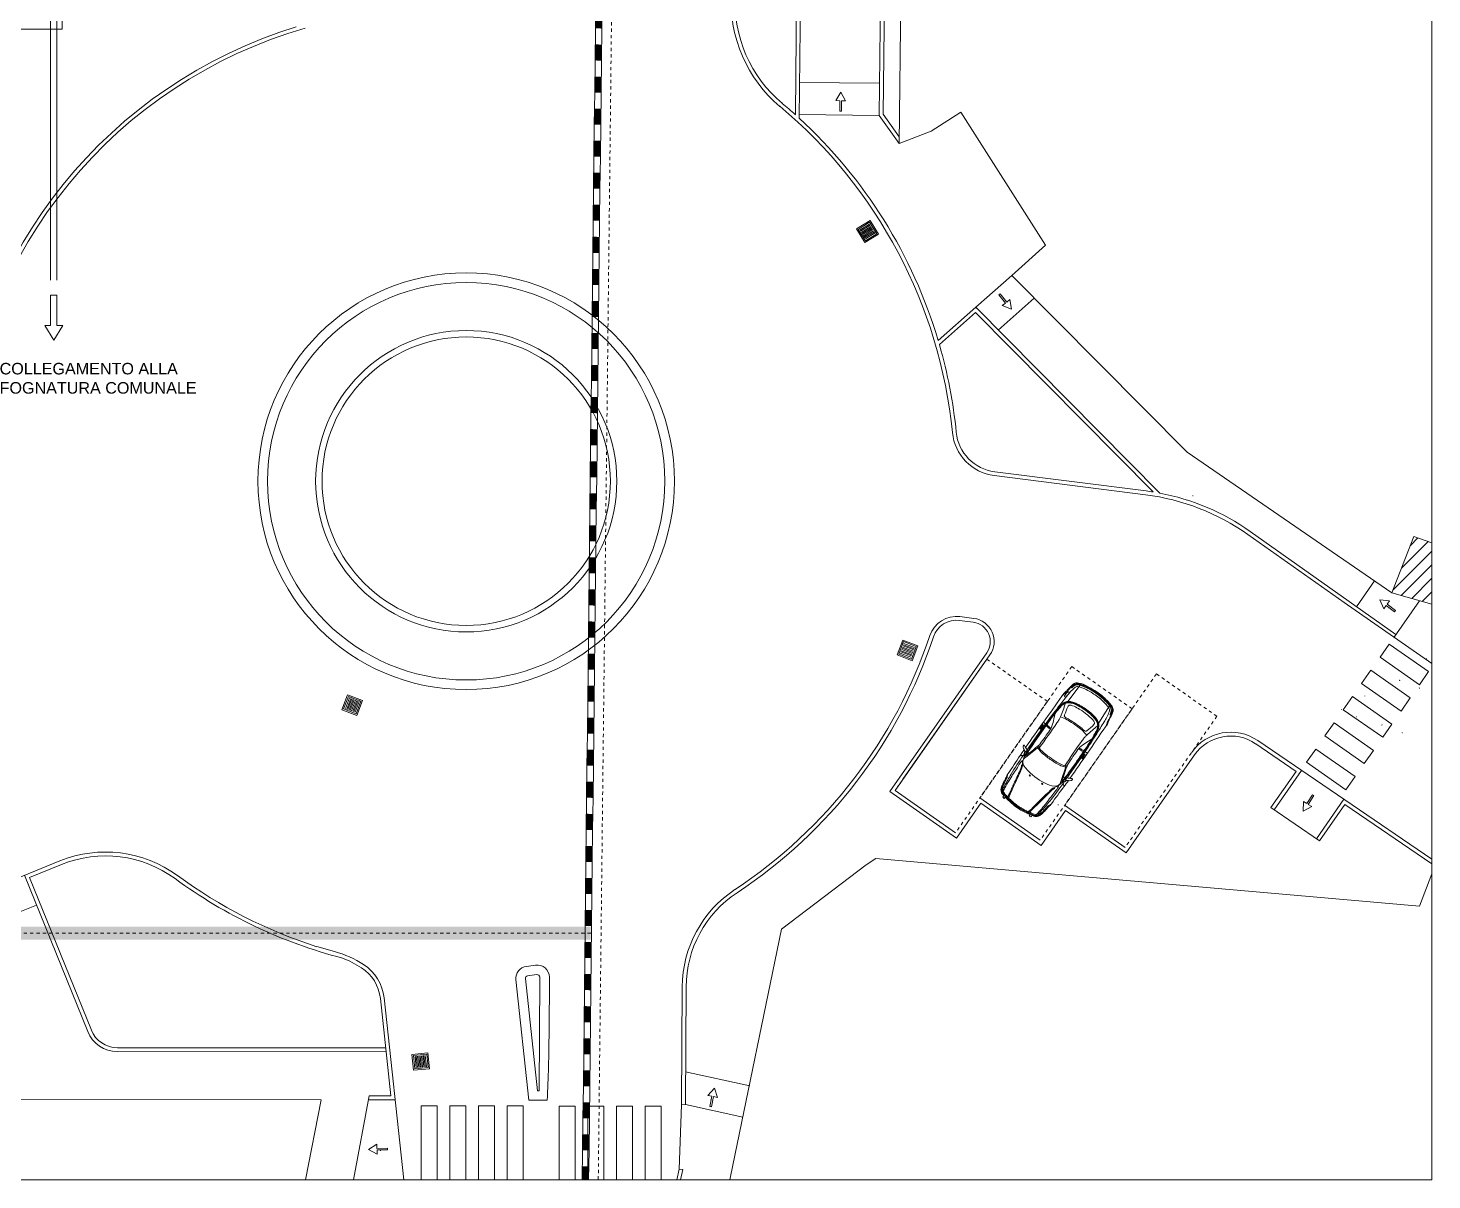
# Model space of a CAD drawing. Header units: millimetres. Extents: x -19 to 261, y -91 to 25.
# Drawn here: x 116.61 to 160.42, y -91.27 to -55.34 of the extents above; entities that cross this region are included whole.
import ezdxf

# ---------------------------------------------------------------- set-up
doc = ezdxf.new("R2010")
doc.units = ezdxf.units.MM
doc.linetypes.add('LINEA-LINEETTE2_S13', pattern=[0.1, 0, -0.1])
doc.linetypes.add('NASCOSTA2_S15', pattern=[0.5, 0, -0.1, 0, -0.1, 0, -0.1, 0, -0.1, 0, -0.1])
doc.layers.add('XR$4$STANDARD_1', color=7, linetype='Continuous', lineweight=18, true_color=0x000000)
doc.styles.add('ARIAL', font='arial.ttf')

# ---------------------------------------------------------------- blocks, each defined once
blk = doc.blocks.new('ELEMENTO_RETINO_24')
at = {"layer": 'XR$4$STANDARD_1', "lineweight": 18, "true_color": 0x579100}
for points in [[(117.169, -83.371), (117.169, -83.771), (116.169, -83.771), (116.169, -83.371)], [(118.169, -83.371), (118.169, -83.771), (117.169, -83.771), (117.169, -83.371)], [(119.169, -83.371), (119.169, -83.771), (118.169, -83.771), (118.169, -83.371)], [(120.169, -83.371), (120.169, -83.771), (119.169, -83.771), (119.169, -83.371)], [(121.169, -83.371), (121.169, -83.771), (120.169, -83.771), (120.169, -83.371)], [(122.169, -83.371), (122.169, -83.771), (121.169, -83.771), (121.169, -83.371)], [(123.169, -83.37), (123.169, -83.77), (122.169, -83.771), (122.169, -83.371)], [(124.169, -83.37), (124.169, -83.77), (123.169, -83.77), (123.169, -83.37)], [(125.169, -83.37), (125.169, -83.77), (124.169, -83.77), (124.169, -83.37)], [(126.169, -83.37), (126.169, -83.77), (125.169, -83.77), (125.169, -83.37)], [(127.169, -83.37), (127.169, -83.77), (126.169, -83.77), (126.169, -83.37)], [(128.169, -83.37), (128.169, -83.77), (127.169, -83.77), (127.169, -83.37)], [(129.169, -83.37), (129.169, -83.77), (128.169, -83.77), (128.169, -83.37)], [(130.169, -83.37), (130.169, -83.77), (129.169, -83.77), (129.169, -83.37)], [(131.169, -83.37), (131.169, -83.77), (130.169, -83.77), (130.169, -83.37)], [(132.169, -83.37), (132.169, -83.77), (131.169, -83.77), (131.169, -83.37)], [(133.169, -83.37), (133.169, -83.77), (132.169, -83.77), (132.169, -83.37)], [(134.169, -83.37), (134.169, -83.57), (134.169, -83.77), (133.169, -83.77), (133.169, -83.37)]]:
    blk.add_hatch(color=74, dxfattribs=at).paths.add_polyline_path(points, flags=0)
at = {"layer": 'XR$4$STANDARD_1', "color": 18, "linetype": 'NASCOSTA2_S15', "lineweight": 18, "true_color": 0x000000}
for p, q in [((134.169, -83.57), (33.781, -83.574)), ((117.169, -83.571), (116.169, -83.571)), ((118.169, -83.571), (117.169, -83.571)), ((119.169, -83.571), (118.169, -83.571)), ((120.169, -83.571), (119.169, -83.571)), ((121.169, -83.571), (120.169, -83.571)), ((122.169, -83.571), (121.169, -83.571)), ((123.169, -83.57), (122.169, -83.571)), ((124.169, -83.57), (123.169, -83.57)), ((125.169, -83.57), (124.169, -83.57)), ((126.169, -83.57), (125.169, -83.57)), ((127.169, -83.57), (126.169, -83.57)), ((128.169, -83.57), (127.169, -83.57)), ((129.169, -83.57), (128.169, -83.57)), ((130.169, -83.57), (129.169, -83.57)), ((131.169, -83.57), (130.169, -83.57)), ((132.169, -83.57), (131.169, -83.57)), ((133.169, -83.57), (132.169, -83.57))]:
    blk.add_line(p, q, dxfattribs=at)
blk.add_lwpolyline([(134.169, -83.57), (133.169, -83.57)], dxfattribs=at)
blk = doc.blocks.new('ELEMENTO_RETINO_25')
at = {"layer": 'XR$4$STANDARD_1', "lineweight": 5, "true_color": 0xff0000}
for points in [[(134.311, -55.35), (134.317, -54.85), (134.517, -54.853), (134.511, -55.353)], [(134.3, -56.35), (134.306, -55.85), (134.506, -55.853), (134.5, -56.353)], [(134.289, -57.35), (134.294, -56.85), (134.494, -56.853), (134.489, -57.353)], [(134.277, -58.35), (134.283, -57.85), (134.483, -57.853), (134.477, -58.353)], [(134.266, -59.35), (134.271, -58.85), (134.471, -58.852), (134.466, -59.352)], [(134.254, -60.35), (134.26, -59.85), (134.46, -59.852), (134.454, -60.352)], [(134.243, -61.35), (134.249, -60.85), (134.449, -60.852), (134.443, -61.352)], [(134.231, -62.35), (134.237, -61.85), (134.437, -61.852), (134.431, -62.352)], [(134.22, -63.35), (134.226, -62.85), (134.426, -62.852), (134.42, -63.352)], [(134.209, -64.35), (134.214, -63.85), (134.414, -63.852), (134.409, -64.352)], [(134.197, -65.35), (134.203, -64.85), (134.403, -64.852), (134.397, -65.352)], [(134.186, -66.35), (134.192, -65.85), (134.392, -65.852), (134.386, -66.352)], [(134.174, -67.35), (134.18, -66.85), (134.38, -66.852), (134.374, -67.352)], [(134.163, -68.35), (134.169, -67.85), (134.369, -67.852), (134.363, -68.352)], [(134.152, -69.35), (134.157, -68.85), (134.357, -68.852), (134.352, -69.352)], [(134.14, -70.349), (134.146, -69.849), (134.346, -69.852), (134.34, -70.352)], [(134.129, -71.349), (134.134, -70.849), (134.334, -70.852), (134.329, -71.352)], [(134.117, -72.349), (134.123, -71.849), (134.323, -71.852), (134.317, -72.352)], [(134.106, -73.349), (134.112, -72.849), (134.312, -72.852), (134.306, -73.352)], [(134.095, -74.349), (134.1, -73.849), (134.3, -73.851), (134.294, -74.351)], [(134.083, -75.349), (134.089, -74.849), (134.289, -74.851), (134.283, -75.351)], [(134.072, -76.349), (134.077, -75.849), (134.277, -75.851), (134.272, -76.351)], [(134.06, -77.349), (134.066, -76.849), (134.266, -76.851), (134.26, -77.351)], [(134.049, -78.349), (134.055, -77.849), (134.255, -77.851), (134.249, -78.351)], [(134.037, -79.349), (134.043, -78.849), (134.243, -78.851), (134.237, -79.351)], [(134.026, -80.349), (134.032, -79.849), (134.232, -79.851), (134.226, -80.351)], [(134.015, -81.349), (134.02, -80.849), (134.22, -80.851), (134.215, -81.351)], [(134.003, -82.349), (134.009, -81.849), (134.209, -81.851), (134.203, -82.351)], [(133.992, -83.349), (133.998, -82.849), (134.197, -82.851), (134.192, -83.351)], [(133.98, -84.349), (133.986, -83.849), (134.186, -83.851), (134.18, -84.351)], [(133.969, -85.348), (133.975, -84.848), (134.175, -84.851), (134.169, -85.351)], [(133.958, -86.348), (133.963, -85.848), (134.163, -85.851), (134.158, -86.351)], [(133.946, -87.348), (133.952, -86.848), (134.152, -86.851), (134.146, -87.351)], [(133.935, -88.348), (133.94, -87.848), (134.14, -87.851), (134.135, -88.351)], [(133.923, -89.348), (133.929, -88.848), (134.129, -88.851), (134.123, -89.35)], [(133.912, -90.348), (133.918, -89.848), (134.118, -89.85), (134.112, -90.35)], [(133.901, -91.263), (133.906, -90.848), (134.106, -90.85), (134.101, -91.265)]]:
    blk.add_hatch(color=1, dxfattribs=at).paths.add_polyline_path(points, flags=0)
at = {"layer": 'XR$4$STANDARD_1', "color": 18, "linetype": 'NASCOSTA2_S15', "lineweight": 5, "true_color": 0x000000}
blk.add_line((135.587, 12.639), (134.401, -91.269), dxfattribs=at)
at = {"layer": 'XR$4$STANDARD_1', "color": 18, "lineweight": 5, "true_color": 0x000000}
for p, q in [((134.311, -55.35), (134.323, -54.35)), ((134.523, -54.353), (134.511, -55.353)), ((134.3, -56.35), (134.311, -55.35)), ((134.511, -55.353), (134.5, -56.353)), ((134.289, -57.35), (134.3, -56.35)), ((134.5, -56.353), (134.489, -57.353)), ((134.277, -58.35), (134.289, -57.35)), ((134.489, -57.353), (134.477, -58.353)), ((134.266, -59.35), (134.277, -58.35)), ((134.477, -58.353), (134.466, -59.352)), ((134.254, -60.35), (134.266, -59.35)), ((134.466, -59.352), (134.454, -60.352)), ((134.243, -61.35), (134.254, -60.35)), ((134.454, -60.352), (134.443, -61.352)), ((134.231, -62.35), (134.243, -61.35)), ((134.443, -61.352), (134.431, -62.352)), ((134.22, -63.35), (134.231, -62.35)), ((134.431, -62.352), (134.42, -63.352)), ((134.209, -64.35), (134.22, -63.35)), ((134.42, -63.352), (134.409, -64.352)), ((134.197, -65.35), (134.209, -64.35)), ((134.409, -64.352), (134.397, -65.352)), ((134.186, -66.35), (134.197, -65.35)), ((134.397, -65.352), (134.386, -66.352)), ((134.174, -67.35), (134.186, -66.35)), ((134.386, -66.352), (134.374, -67.352)), ((134.163, -68.35), (134.174, -67.35)), ((134.374, -67.352), (134.363, -68.352)), ((134.152, -69.35), (134.163, -68.35)), ((134.363, -68.352), (134.352, -69.352)), ((134.14, -70.349), (134.152, -69.35)), ((134.352, -69.352), (134.34, -70.352)), ((134.129, -71.349), (134.14, -70.349)), ((134.34, -70.352), (134.329, -71.352)), ((134.117, -72.349), (134.129, -71.349)), ((134.329, -71.352), (134.317, -72.352)), ((134.106, -73.349), (134.117, -72.349)), ((134.317, -72.352), (134.306, -73.352)), ((134.095, -74.349), (134.106, -73.349)), ((134.306, -73.352), (134.294, -74.351)), ((134.083, -75.349), (134.095, -74.349)), ((134.294, -74.351), (134.283, -75.351)), ((134.072, -76.349), (134.083, -75.349)), ((134.283, -75.351), (134.272, -76.351)), ((134.06, -77.349), (134.072, -76.349)), ((134.272, -76.351), (134.26, -77.351)), ((134.049, -78.349), (134.06, -77.349)), ((134.26, -77.351), (134.249, -78.351)), ((134.037, -79.349), (134.049, -78.349)), ((134.249, -78.351), (134.237, -79.351)), ((134.026, -80.349), (134.037, -79.349)), ((134.237, -79.351), (134.226, -80.351)), ((134.015, -81.349), (134.026, -80.349)), ((134.226, -80.351), (134.215, -81.351)), ((134.003, -82.349), (134.015, -81.349)), ((134.215, -81.351), (134.203, -82.351)), ((133.992, -83.349), (134.003, -82.349)), ((134.203, -82.351), (134.192, -83.351)), ((133.98, -84.349), (133.992, -83.349)), ((134.192, -83.351), (134.18, -84.351)), ((133.969, -85.348), (133.98, -84.349)), ((134.18, -84.351), (134.169, -85.351)), ((133.958, -86.348), (133.969, -85.348)), ((134.169, -85.351), (134.158, -86.351)), ((133.946, -87.348), (133.958, -86.348)), ((134.158, -86.351), (134.146, -87.351)), ((133.935, -88.348), (133.946, -87.348)), ((134.146, -87.351), (134.135, -88.351)), ((133.923, -89.348), (133.935, -88.348)), ((134.135, -88.351), (134.123, -89.35)), ((133.912, -90.348), (133.923, -89.348)), ((134.123, -89.35), (134.112, -90.35)), ((133.901, -91.263), (133.912, -90.348)), ((134.112, -90.35), (134.101, -91.265))]:
    blk.add_line(p, q, dxfattribs=at)

msp = doc.modelspace()

# ---------------------------------------------------------------- hatches: boundary and pattern name
at = {"layer": 'XR$4$STANDARD_1', "lineweight": 5, "true_color": 0x0000ff}
h = msp.add_hatch(dxfattribs=at)
h.set_pattern_fill('TRATTEGGIO_5', color=5, scale=0.2, style=0, pattern_type=2)
h.set_pattern_definition([(45, (0, 0), (-0.424264, 0.424264), []), (45, (-0.21213, 0.21213), (-0.424264, 0.424264), [])])
h.paths.add_polyline_path([(159.169, -72.955), (160.419, -73.313), (160.419, -71.393), (159.856, -71.2)], flags=0)

# ---------------------------------------------------------------- linework, layer by layer
at = {"layer": 'XR$4$STANDARD_1', "color": 5, "lineweight": 5, "true_color": 0x0000ff}
for p, q in [((160.419, -91.269), (160.419, 12.639)), ((143.79, -58.938), (144.079, -36.093)), ((143.362, -40.1), (143.172, -58.062)), ((143.481, -40.221), (143.292, -58.024)), ((117.666, -55.372), (117.666, -49.872)), ((140.62, -51.615), (140.552, -58.04)), ((140.741, -51.497), (140.671, -58.148)), ((112.166, -55.372), (117.666, -55.372)), ((143.182, -57.062), (140.683, -57.035)), ((141.969, -57.341), (141.813, -57.603)), ((141.969, -57.341), (142.118, -57.607)), ((141.941, -57.605), (141.813, -57.603)), ((141.937, -57.932), (141.941, -57.605)), ((141.987, -57.932), (141.991, -57.605)), ((142.118, -57.607), (141.991, -57.605)), ((143.172, -58.062), (140.672, -58.035)), ((141.937, -57.932), (141.987, -57.932)), ((141.962, -57.932), (141.987, -57.932)), ((143.79, -58.938), (143.172, -58.062)), ((143.793, -58.734), (143.292, -58.024)), ((144.791, -58.555), (145.719, -57.964)), ((145.719, -57.964), (148.362, -62.115)), ((143.79, -58.938), (144.791, -58.555)), ((146.389, -59.017), (146.389, -59.017)), ((142.884, -61.342), (142.459, -61.606)), ((142.459, -61.606), (142.723, -62.031)), ((142.514, -61.618), (142.871, -61.397)), ((142.736, -61.975), (142.514, -61.618)), ((142.567, -61.645), (142.869, -61.457)), ((142.588, -61.679), (142.89, -61.491)), ((142.609, -61.713), (142.911, -61.525)), ((142.63, -61.747), (142.932, -61.559)), ((142.651, -61.781), (142.953, -61.593)), ((142.673, -61.815), (142.975, -61.627)), ((142.694, -61.849), (142.996, -61.661)), ((142.715, -61.883), (143.017, -61.695)), ((142.723, -62.031), (143.148, -61.767)), ((142.736, -61.917), (143.038, -61.729)), ((143.093, -61.754), (142.736, -61.975)), ((142.871, -61.397), (143.093, -61.754)), ((143.148, -61.767), (142.884, -61.342)), ((147.304, -63.053), (148.362, -62.115)), ((146.18, -64.049), (147.304, -63.053)), ((152.776, -68.571), (147.304, -63.053)), ((146.884, -64.76), (148.008, -63.763)), ((146.939, -63.633), (146.901, -63.665)), ((146.92, -63.649), (146.901, -63.665)), ((146.901, -63.665), (147.109, -63.917)), ((146.939, -63.633), (147.148, -63.885)), ((147.011, -63.998), (147.109, -63.917)), ((147.148, -63.885), (147.246, -63.804)), ((147.297, -64.105), (147.246, -63.804)), ((145.01, -65.087), (146.182, -64.048)), ((145.048, -65.214), (146.175, -64.215)), ((151.723, -69.81), (146.175, -64.215)), ((151.928, -69.846), (146.18, -64.049)), ((146.182, -64.048), (146.209, -64.079)), ((147.297, -64.105), (147.011, -63.998)), ((152.773, -68.57), (152.78, -68.572)), ((152.777, -68.568), (152.775, -68.575)), ((159.169, -72.955), (152.776, -68.571)), ((146.773, -69.178), (151.498, -69.778)), ((146.758, -69.298), (151.483, -69.897)), ((152.956, -69.926), (152.963, -69.927)), ((152.961, -69.923), (152.959, -69.93)), ((154.674, -71.137), (157.675, -73.255)), ((154.743, -71.039), (159.296, -74.252)), ((159.169, -72.955), (159.856, -71.2)), ((159.856, -71.2), (160.419, -71.393)), ((158.066, -73.393), (158.631, -72.586)), ((159.169, -72.955), (160.419, -73.313)), ((157.675, -73.255), (160.419, -75.158)), ((158.792, -73.172), (159.094, -73.207)), ((158.792, -73.172), (158.913, -73.452)), ((158.989, -73.35), (158.913, -73.452)), ((159.251, -73.545), (158.989, -73.35)), ((159.094, -73.207), (159.019, -73.31)), ((159.281, -73.504), (159.019, -73.31)), ((159.06, -73.436), (159.066, -73.432)), ((159.061, -73.431), (159.066, -73.437)), ((159.236, -74.338), (160.03, -73.202)), ((159.251, -73.545), (159.281, -73.504)), ((159.266, -73.525), (159.281, -73.504)), ((145.675, -73.817), (146.102, -73.871)), ((145.69, -73.698), (146.118, -73.752)), ((145.69, -73.698), (146.118, -73.752)), ((143.908, -74.428), (143.729, -74.894)), ((143.78, -74.871), (143.931, -74.479)), ((144.375, -74.607), (143.908, -74.428)), ((143.931, -74.479), (144.323, -74.63)), ((146.525, -74.825), (143.499, -79.152)), ((143.729, -74.894), (144.196, -75.074)), ((144.173, -75.022), (143.78, -74.871)), ((143.827, -74.836), (144.159, -74.963)), ((143.842, -74.799), (144.173, -74.926)), ((143.856, -74.761), (144.188, -74.888)), ((143.87, -74.724), (144.202, -74.851)), ((143.885, -74.687), (144.216, -74.814)), ((143.899, -74.649), (144.231, -74.776)), ((143.911, -78.771), (146.623, -74.894)), ((143.913, -74.612), (144.245, -74.739)), ((143.928, -74.574), (144.259, -74.702)), ((143.942, -74.537), (144.274, -74.664)), ((144.323, -74.63), (144.173, -75.022)), ((144.196, -75.074), (144.375, -74.607)), ((159.086, -74.553), (158.799, -74.962)), ((160.315, -75.412), (159.086, -74.553)), ((146.532, -75.025), (143.666, -79.123)), ((160.028, -75.822), (158.799, -74.962)), ((160.246, -75.009), (160.253, -75.01)), ((160.25, -75.006), (160.248, -75.013)), ((158.512, -75.372), (158.226, -75.782)), ((159.455, -76.642), (158.226, -75.782)), ((159.741, -76.232), (158.512, -75.372)), ((159.409, -75.684), (159.416, -75.686)), ((159.413, -75.681), (159.411, -75.688)), ((160.028, -75.822), (160.315, -75.412)), ((126.579, -76.134), (126.403, -76.602)), ((126.454, -76.578), (126.603, -76.185)), ((126.512, -76.567), (126.637, -76.234)), ((127.047, -76.31), (126.579, -76.134)), ((126.603, -76.185), (126.996, -76.333)), ((149.055, -76.341), (149.437, -75.841)), ((149.675, -75.935), (149.687, -75.918)), ((157.939, -76.191), (157.652, -76.601)), ((159.168, -77.051), (157.939, -76.191)), ((158.321, -76.17), (158.328, -76.172)), ((158.325, -76.168), (158.324, -76.175)), ((159.455, -76.642), (159.741, -76.232)), ((160.021, -75.927), (160.028, -75.928)), ((160.026, -75.924), (160.024, -75.931)), ((126.403, -76.602), (126.871, -76.778)), ((126.848, -76.726), (126.454, -76.578)), ((126.55, -76.581), (126.675, -76.249)), ((126.587, -76.595), (126.712, -76.263)), ((126.625, -76.609), (126.75, -76.277)), ((126.662, -76.623), (126.787, -76.291)), ((126.699, -76.637), (126.825, -76.305)), ((126.737, -76.652), (126.862, -76.319)), ((126.774, -76.666), (126.899, -76.333)), ((126.812, -76.68), (126.937, -76.347)), ((126.996, -76.333), (126.848, -76.726)), ((126.871, -76.778), (127.047, -76.31)), ((148.694, -76.242), (148.694, -76.242)), ((150.019, -77.015), (150.357, -76.484)), ((150.187, -76.294), (150.199, -76.276)), ((157.586, -76.594), (157.593, -76.595)), ((157.59, -76.591), (157.588, -76.598)), ((158.882, -77.461), (157.652, -76.601)), ((157.366, -77.011), (157.079, -77.421)), ((158.595, -77.871), (157.366, -77.011)), ((158.067, -76.822), (158.074, -76.823)), ((158.071, -76.819), (158.07, -76.826)), ((158.856, -77.078), (158.863, -77.079)), ((158.86, -77.075), (158.858, -77.082)), ((158.882, -77.461), (159.168, -77.051)), ((158.308, -78.28), (157.079, -77.421)), ((159.491, -77.319), (159.498, -77.321)), ((159.495, -77.317), (159.493, -77.324)), ((147.741, -78.081), (148.146, -77.755)), ((147.799, -77.936), (147.851, -77.944)), ((154.918, -77.663), (156.182, -78.525)), ((154.985, -77.564), (160.419, -81.267)), ((156.793, -77.83), (156.506, -78.24)), ((158.022, -78.69), (156.793, -77.83)), ((158.308, -78.28), (158.595, -77.871)), ((148.835, -78.846), (149.002, -78.354)), ((150.872, -81.069), (153.01, -78.012)), ((156.506, -78.24), (157.735, -79.1)), ((147.854, -78.662), (147.87, -78.63)), ((147.854, -78.662), (147.869, -78.673)), ((147.892, -78.646), (147.869, -78.673)), ((147.87, -78.63), (147.892, -78.646)), ((148.951, -78.742), (148.926, -78.695)), ((155.391, -79.656), (156.182, -78.525)), ((155.491, -79.724), (156.35, -78.494)), ((156.264, -78.58), (156.266, -78.582)), ((157.735, -79.1), (158.022, -78.69)), ((145.58, -80.608), (143.499, -79.152)), ((145.551, -80.441), (143.666, -79.123)), ((147.067, -79.266), (147.032, -79.33)), ((148.253, -78.898), (148.235, -78.929)), ((148.251, -78.939), (148.235, -78.929)), ((148.251, -78.939), (148.275, -78.914)), ((148.275, -78.914), (148.253, -78.898)), ((156.693, -79.253), (156.518, -79.529)), ((156.736, -79.28), (156.56, -79.556)), ((156.715, -79.267), (156.693, -79.253)), ((156.736, -79.28), (156.693, -79.253)), ((146.341, -79.52), (145.58, -80.608)), ((146.243, -79.451), (146.243, -79.451)), ((148.196, -80.671), (146.312, -79.353)), ((148.226, -80.838), (146.341, -79.52)), ((147.032, -79.33), (147.07, -79.37)), ((147.07, -79.37), (147.11, -79.314)), ((147.195, -79.368), (147.202, -79.338)), ((148.745, -79.564), (148.767, -79.566)), ((150.842, -80.902), (148.957, -79.583)), ((155.391, -79.656), (156.913, -80.693)), ((156.397, -79.766), (156.41, -79.461)), ((156.397, -79.766), (156.668, -79.625)), ((156.41, -79.461), (156.518, -79.529)), ((156.56, -79.556), (156.668, -79.625)), ((156.641, -79.478), (156.636, -79.473)), ((156.636, -79.478), (156.641, -79.473)), ((156.814, -80.626), (157.674, -79.396)), ((156.913, -80.693), (157.704, -79.562)), ((157.704, -79.562), (160.419, -81.412)), ((147.813, -79.8), (147.84, -79.783)), ((147.854, -79.919), (147.894, -79.862)), ((147.905, -79.941), (147.854, -79.919)), ((147.953, -79.885), (147.905, -79.941)), ((148.987, -79.75), (148.226, -80.838)), ((150.872, -81.069), (148.987, -79.75)), ((145.58, -80.608), (145.508, -80.558)), ((150.872, -81.069), (150.901, -81.027)), ((117.6, -81.319), (115.164, -82.306)), ((117.645, -81.43), (116.65, -81.833)), ((140.12, -83.451), (142.758, -81.438)), ((142.755, -81.437), (142.762, -81.439)), ((142.759, -81.435), (142.757, -81.441)), ((142.758, -81.438), (143.065, -81.248)), ((160.03, -82.725), (143.065, -81.248)), ((160.396, -81.251), (160.419, -81.267)), ((116.494, -81.767), (118.469, -86.64)), ((118.581, -86.595), (116.65, -81.832)), ((160.03, -82.725), (160.419, -81.717)), ((114.553, -83.633), (116.87, -82.694)), ((138.531, -91.159), (140.12, -83.451)), ((125.616, -83.993), (126.173, -84.145)), ((132.507, -88.485), (132.129, -84.988)), ((132.574, -84.941), (132.558, -88.485)), ((132.874, -84.942), (132.864, -86.679)), ((132.236, -88.785), (131.831, -85.018)), ((137.023, -85.244), (137.002, -88.925)), ((137.143, -85.245), (137.122, -88.916)), ((127.927, -88.651), (127.6, -85.606)), ((128.329, -91.269), (127.719, -85.593)), ((127.766, -87.153), (119.395, -87.145)), ((127.779, -87.273), (119.395, -87.265)), ((129.083, -87.302), (128.586, -87.353)), ((128.586, -87.353), (128.637, -87.85)), ((128.63, -87.388), (129.048, -87.346)), ((128.672, -87.806), (128.63, -87.388)), ((128.719, -87.77), (128.683, -87.417)), ((128.759, -87.766), (128.723, -87.413)), ((128.799, -87.762), (128.763, -87.409)), ((128.838, -87.758), (128.802, -87.405)), ((128.878, -87.754), (128.842, -87.401)), ((128.918, -87.75), (128.882, -87.396)), ((128.958, -87.746), (128.922, -87.392)), ((128.998, -87.742), (128.961, -87.388)), ((129.037, -87.738), (129.001, -87.384)), ((129.048, -87.346), (129.09, -87.764)), ((129.134, -87.799), (129.083, -87.302)), ((128.637, -87.85), (129.134, -87.799)), ((129.09, -87.764), (128.672, -87.806)), ((137.128, -87.893), (139.127, -88.333)), ((132.507, -88.485), (132.558, -88.485)), ((138.026, -88.404), (137.823, -88.631)), ((138.026, -88.404), (138.121, -88.693)), ((125.75, -88.771), (101.06, -88.746)), ((125.75, -88.771), (101.06, -88.746)), ((125.75, -88.771), (125.268, -91.269)), ((125.75, -88.771), (125.268, -91.269)), ((126.758, -91.269), (127.249, -88.651)), ((127.227, -88.771), (128.06, -88.771)), ((127.249, -88.651), (127.927, -88.651)), ((132.236, -88.785), (132.807, -88.785)), ((137.002, -88.925), (136.925, -90.932)), ((137.002, -88.925), (137.122, -88.916)), ((137.122, -88.916), (138.912, -89.309)), ((137.948, -88.657), (137.823, -88.631)), ((137.881, -88.977), (137.948, -88.657)), ((137.899, -88.759), (137.906, -88.762)), ((137.904, -88.757), (137.901, -88.763)), ((137.93, -88.987), (137.997, -88.667)), ((138.121, -88.693), (137.997, -88.667)), ((129.378, -88.961), (128.878, -88.961)), ((128.878, -88.961), (128.878, -91.269)), ((129.378, -91.269), (129.378, -88.961)), ((130.27, -88.961), (129.77, -88.961)), ((129.77, -88.961), (129.77, -91.269)), ((130.27, -91.269), (130.27, -88.961)), ((131.162, -88.961), (130.662, -88.961)), ((130.662, -88.961), (130.662, -91.269)), ((131.162, -91.269), (131.162, -88.961)), ((132.054, -88.961), (131.554, -88.961)), ((131.554, -88.961), (131.554, -91.269)), ((132.054, -91.269), (132.054, -88.961)), ((133.685, -88.973), (133.185, -88.973)), ((133.185, -88.973), (133.185, -91.269)), ((133.685, -91.269), (133.685, -88.973)), ((134.576, -88.973), (134.076, -88.973)), ((134.076, -88.973), (134.076, -91.269)), ((134.576, -91.269), (134.576, -88.973)), ((135.468, -88.973), (134.968, -88.973)), ((134.968, -88.973), (134.968, -91.269)), ((135.468, -91.269), (135.468, -88.973)), ((136.36, -88.973), (135.86, -88.973)), ((135.86, -88.973), (135.86, -91.269)), ((136.36, -91.269), (136.36, -88.973)), ((137.881, -88.977), (137.93, -88.987)), ((137.906, -88.982), (137.93, -88.987)), ((127.231, -90.315), (127.492, -90.156)), ((127.492, -90.156), (127.495, -90.284)), ((127.231, -90.315), (127.499, -90.461)), ((127.822, -90.276), (127.495, -90.284)), ((127.823, -90.326), (127.496, -90.334)), ((127.496, -90.334), (127.499, -90.461)), ((127.603, -90.354), (127.61, -90.355)), ((127.606, -90.358), (127.607, -90.351)), ((127.822, -90.301), (127.822, -90.276)), ((127.823, -90.326), (127.822, -90.276)), ((136.851, -91.269), (136.925, -90.932)), ((137.042, -90.948), (136.925, -90.932)), ((136.972, -91.269), (137.042, -90.948)), ((33.781, -91.269), (160.419, -91.269)), ((138.507, -91.269), (138.531, -91.159)), ((138.527, -91.158), (138.534, -91.16)), ((138.532, -91.155), (138.53, -91.162))]:
    msp.add_line(p, q, dxfattribs=at)
at = {"layer": 'XR$4$STANDARD_1', "color": 18, "lineweight": 20, "true_color": 0x000000}
for p, q in [((117.306, -42.732), (117.306, -63.205)), ((117.506, -42.732), (117.506, -63.205)), ((117.506, -43.322), (117.506, -63.205)), ((117.306, -63.675), (117.506, -63.675)), ((117.306, -63.675), (117.306, -64.615)), ((117.506, -63.675), (117.506, -64.615)), ((117.406, -65.075), (117.126, -64.615)), ((117.306, -64.615), (117.126, -64.615)), ((117.406, -65.075), (117.686, -64.615)), ((117.506, -64.615), (117.686, -64.615))]:
    msp.add_line(p, q, dxfattribs=at)
at = {"layer": 'XR$4$STANDARD_1', "color": 18, "linetype": 'LINEA-LINEETTE2_S13', "lineweight": 5, "true_color": 0x000000}
for p, q in [((149.177, -75.255), (146.312, -79.353)), ((146.532, -75.025), (148.417, -76.344)), ((149.177, -75.255), (151.063, -76.574)), ((151.823, -75.486), (148.957, -79.583)), ((151.823, -75.486), (153.708, -76.805)), ((148.417, -76.344), (145.551, -80.441)), ((146.378, -79.258), (148.417, -76.344)), ((151.063, -76.574), (148.196, -80.671)), ((149.024, -79.489), (151.063, -76.574)), ((153.708, -76.805), (150.842, -80.902))]:
    msp.add_line(p, q, dxfattribs=at)
at = {"layer": 'XR$4$STANDARD_1', "color": 5, "lineweight": 5, "true_color": 0x0000ff}
for points in [[(148.185, -77.206), (148.207, -77.177), (148.205, -77.171), (148.255, -77.098), (148.262, -77.098), (148.282, -77.068)], [(149.504, -78.129), (149.525, -78.098), (149.531, -78.098), (149.581, -78.026), (149.58, -78.019), (149.6, -77.99)], [(147.034, -79.079), (147.036, -79.042), (147.033, -79.018), (147.022, -79)], [(148.141, -79.852), (148.174, -79.838), (148.198, -79.833), (148.218, -79.837)]]:
    msp.add_lwpolyline(points, dxfattribs=at)
for radius in [6.5, 6.2, 4.7, 4.5]:
    msp.add_circle((130.28, -69.474), radius, dxfattribs=at)
for centre, radius, start, end in [((142.797, -54.522), 4.25, 176.9617, 230.0657), ((142.797, -54.524), 4.13, 176.9617, 230.0657), ((129.368, -69.646), 14.999, 107.0255, 175.0586), ((129.378, -69.637), 14.879, 106.0757, 175.0685), ((130.28, -69.474), 15.25, 5.7031, 50.0715), ((130.28, -69.474), 15.37, 48.0633, 50.0715), ((130.28, -69.474), 15.37, 16.5858, 47.4649), ((130.28, -69.474), 15.37, 5.7031, 16.0913), ((146.947, -67.809), 1.5, 185.7031, 262.7661), ((146.947, -67.809), 1.38, 185.7031, 262.7661), ((150.592, -76.92), 7.079, 54.7798, 82.7661), ((150.592, -76.92), 7.199, 80.9538, 82.7661), ((150.592, -76.92), 7.199, 54.7798, 79.3039), ((145.58, -74.566), 0.875, 82.7661, 161.5915), ((145.58, -74.566), 0.755, 82.7661, 161.5915), ((146.026, -74.476), 0.609, 325.0252, 82.7661), ((146.026, -74.476), 0.729, 325.0252, 82.7661), ((130.28, -69.474), 15.25, 303.3723, 341.5915), ((130.28, -69.474), 15.37, 303.3723, 341.5915), ((130.28, -69.474), 15.37, 303.3723, 341.5915), ((154.14, -78.803), 1.5, 55.727, 145.0252), ((154.14, -78.803), 1.38, 55.727, 145.0252), ((130.28, -69.474), 16.5, 324.6036, 325.7043), ((119.024, -84.832), 3.791, 53.7631, 112.0673), ((119.024, -84.832), 3.671, 53.7631, 112.0673), ((130.28, -69.474), 15.37, 233.7631, 255.4487), ((130.28, -69.474), 15.25, 233.7631, 252.1901), ((140.681, -85.265), 3.659, 123.3723, 179.676), ((140.681, -85.265), 3.539, 123.3723, 179.676), ((125.324, -87.254), 3.222, 57.0132, 74.723), ((125.324, -87.254), 3.102, 57.0132, 69.3431), ((126.303, -85.746), 1.424, 6.1325, 57.0132), ((126.303, -85.746), 1.304, 6.1325, 57.0132), ((132.204, -84.98), 0.375, 97.1807, 185.7831), ((132.204, -84.98), 0.075, 97.1807, 185.7831), ((130.282, -69.726), 15, 277.1807, 278.2906), ((130.282, -69.726), 15.3, 277.1807, 278.2906), ((132.499, -84.94), 0.375, 359.7831, 98.2906), ((132.499, -84.94), 0.075, 359.7831, 98.2906), ((119.396, -86.265), 1, 202.0673, 269.9403), ((119.396, -86.265), 0.88, 202.0673, 269.9403), ((87.961, -86.509), 44.904, 357.0949, 359.7831)]:
    msp.add_arc(centre, radius, start, end, dxfattribs=at)
for points, knots in [([(147.739, -77.777), (147.923, -77.513), (148.296, -76.978), (148.708, -76.418), (148.927, -76.095), (148.977, -76.047), (149.01, -76.026), (149.077, -75.941), (149.161, -75.856), (149.281, -75.761), (149.475, -75.766), (149.696, -75.891), (149.892, -75.993), (150.058, -76.109), (150.193, -76.226), (150.342, -76.374), (150.444, -76.492), (150.485, -76.604), (150.448, -76.72), (150.4, -76.816), (150.36, -76.902), (150.33, -76.949), (150.321, -76.987), (150.293, -77.051), (150.065, -77.367), (149.68, -77.946), (149.306, -78.481), (149.121, -78.744)], [0, 0, 0, 0, 0.963773, 1.956856, 2.091006, 2.127456, 2.166936, 2.205546, 2.449595, 2.52971, 2.651528, 2.996779, 3.281069, 3.317269, 3.601558, 3.815381, 3.947432, 4.06925, 4.149365, 4.304438, 4.39347, 4.43208, 4.47156, 4.50801, 4.64216, 5.635323, 6.598996, 6.598996, 6.598996, 6.598996]), ([(150.234, -77.134), (150.244, -77.117), (150.261, -77.088), (150.273, -77.042), (150.288, -76.992), (150.331, -76.912), (150.379, -76.818), (150.417, -76.728), (150.446, -76.662), (150.457, -76.595), (150.432, -76.519), (150.379, -76.453), (150.313, -76.37), (150.227, -76.281), (150.131, -76.194), (150.02, -76.105), (149.909, -76.027), (149.787, -75.954), (149.673, -75.893), (149.559, -75.843), (149.459, -75.81), (149.379, -75.783), (149.298, -75.785), (149.214, -75.835), (149.127, -75.925), (149.037, -76.026), (148.944, -76.107), (148.893, -76.157), (148.869, -76.18)], [0, 0, 0, 0, 0.059012, 0.099917, 0.14267, 0.213822, 0.370751, 0.463018, 0.505855, 0.587072, 0.658815, 0.739411, 0.839464, 0.975367, 1.110671, 1.228253, 1.400913, 1.518495, 1.6538, 1.789702, 1.889755, 1.970351, 2.042094, 2.123311, 2.258399, 2.415329, 2.528979, 2.628444, 2.628444, 2.628444, 2.628444]), ([(149.03, -78.731), (149.221, -78.458), (149.539, -78.004), (149.918, -77.419), (150.173, -77.007), (150.319, -76.766), (150.364, -76.603), (150.323, -76.529), (150.233, -76.413), (150.044, -76.227), (149.786, -76.047), (149.546, -75.933), (149.407, -75.888), (149.323, -75.875), (149.198, -75.964), (149.02, -76.182), (148.719, -76.562), (148.29, -77.131), (147.973, -77.585), (147.782, -77.858)], [0, 0, 0, 0, 0.999188, 1.660922, 2.09457, 2.445224, 2.520334, 2.572677, 2.691705, 2.963224, 3.361384, 3.632903, 3.751931, 3.804274, 3.879383, 4.184354, 4.663671, 5.325403, 6.324594, 6.324594, 6.324594, 6.324594]), ([(149.003, -76.197), (149.02, -76.177), (149.049, -76.141), (149.087, -76.105), (149.098, -76.08), (149.1, -76.068), (149.091, -76.056), (149.078, -76.05), (149.061, -76.044), (149.013, -76.077), (148.983, -76.122), (148.955, -76.168), (148.951, -76.181), (148.96, -76.194), (148.97, -76.203), (148.982, -76.209), (148.995, -76.205), (149, -76.2), (149.003, -76.197)], [0, 0, 0, 0, 0.0782949, 0.1377428, 0.1521005, 0.1627713, 0.1700536, 0.194065, 0.2061658, 0.2201465, 0.3566083, 0.3700567, 0.3827071, 0.3956245, 0.4118913, 0.4239277, 0.4350978, 0.4482818, 0.4482818, 0.4482818, 0.4482818]), ([(149.994, -76.13), (149.961, -76.107), (149.86, -76.034), (149.676, -75.928), (149.498, -75.862), (149.385, -75.822), (149.339, -75.821), (149.29, -75.831), (149.241, -75.867), (149.199, -75.893), (149.179, -75.924), (149.163, -75.919), (149.172, -75.903), (149.185, -75.887), (149.223, -75.853), (149.277, -75.806), (149.375, -75.792), (149.51, -75.842), (149.681, -75.909), (149.871, -76.017), (150.043, -76.137), (150.194, -76.267), (150.31, -76.388), (150.39, -76.487), (150.445, -76.571), (150.431, -76.663), (150.408, -76.724), (150.39, -76.755), (150.377, -76.769), (150.368, -76.756), (150.381, -76.739), (150.39, -76.7), (150.432, -76.615), (150.364, -76.481), (150.239, -76.34), (150.112, -76.223), (150.019, -76.15), (149.994, -76.13)], [0, 0, 0, 0, 0.1226, 0.374975, 0.633302, 0.690313, 0.73181, 0.770917, 0.836871, 0.909805, 0.926357, 0.934277, 0.946704, 0.966273, 1.004355, 1.095334, 1.178817, 1.284538, 1.521525, 1.732888, 1.937621, 2.148983, 2.33109, 2.435581, 2.537739, 2.615184, 2.70418, 2.723749, 2.736176, 2.744096, 2.760648, 2.79163, 2.867118, 3.031152, 3.187858, 3.447223, 3.542117, 3.542117, 3.542117, 3.542117]), ([(148.777, -78.956), (148.792, -78.947), (148.832, -78.92), (148.911, -78.819), (149.055, -78.631), (149.289, -78.309), (149.547, -77.915), (149.773, -77.593), (149.903, -77.376), (149.961, -77.267), (150.002, -77.177), (150.009, -77.105), (150.003, -77.035), (149.975, -76.947), (149.878, -76.82), (149.684, -76.639), (149.461, -76.486), (149.257, -76.398), (149.149, -76.365), (149.063, -76.358), (148.998, -76.373), (148.905, -76.409), (148.795, -76.528), (148.61, -76.745), (148.329, -77.142), (148.029, -77.559), (147.809, -77.89), (147.721, -78.031), (147.676, -78.101), (147.664, -78.148), (147.657, -78.174)], [0, 0, 0, 0, 0.05326, 0.143508, 0.381551, 0.767424, 1.335235, 1.794647, 1.94626, 2.09355, 2.165815, 2.241078, 2.307964, 2.374413, 2.517262, 2.778844, 3.16957, 3.321615, 3.442761, 3.508106, 3.575916, 3.641781, 3.805803, 4.048481, 4.50404, 5.259434, 5.590892, 5.693483, 5.760685, 5.838632, 5.838632, 5.838632, 5.838632]), ([(147.723, -78.049), (147.748, -78.011), (147.956, -77.687), (148.19, -77.366), (148.476, -76.958), (148.619, -76.757), (148.791, -76.552), (148.89, -76.452), (148.943, -76.416), (148.988, -76.397), (149.044, -76.383), (149.137, -76.386), (149.297, -76.431), (149.482, -76.536), (149.675, -76.671), (149.837, -76.806), (149.941, -76.937), (149.983, -77.04), (149.99, -77.106), (149.983, -77.175), (149.947, -77.261), (149.883, -77.377), (149.763, -77.593), (149.569, -77.866), (149.336, -78.211), (149.107, -78.535), (148.947, -78.75), (148.871, -78.852)], [0, 0, 0, 0, 0.135353, 1.157221, 1.190331, 1.629446, 1.897376, 1.991144, 2.051875, 2.08738, 2.136772, 2.22362, 2.363382, 2.631473, 2.855733, 3.070758, 3.263606, 3.350454, 3.399846, 3.460565, 3.556385, 3.677764, 3.857619, 4.296733, 4.683742, 5.104866, 5.487118, 5.487118, 5.487118, 5.487118]), ([(148.161, -77.794), (148.35, -77.537), (148.563, -77.247), (148.779, -76.919), (148.875, -76.715), (148.934, -76.543), (148.984, -76.4)], [0, 0, 0, 0, 0.95493, 1.082904, 1.175496, 1.629148, 1.629148, 1.629148, 1.629148]), ([(149.833, -77.51), (149.851, -77.482), (149.889, -77.421), (149.95, -77.314), (150.012, -77.203), (150.029, -77.094), (150.011, -76.984), (149.947, -76.881), (149.859, -76.781), (149.749, -76.68), (149.61, -76.574), (149.462, -76.479), (149.33, -76.41), (149.205, -76.362), (149.086, -76.337), (148.977, -76.358), (148.881, -76.412), (148.776, -76.533), (148.698, -76.629), (148.653, -76.685)], [0, 0, 0, 0, 0.099277, 0.215589, 0.372073, 0.475688, 0.539952, 0.701634, 0.828097, 0.942442, 1.147953, 1.353465, 1.46781, 1.594273, 1.755955, 1.820219, 1.923834, 2.080318, 2.295878, 2.295878, 2.295878, 2.295878]), ([(149.053, -76.516), (149.02, -76.599), (148.983, -76.689), (148.943, -76.792), (148.952, -76.82), (148.997, -76.853), (149.097, -76.9), (149.219, -76.983), (149.361, -77.083), (149.48, -77.168), (149.558, -77.245), (149.603, -77.276), (149.633, -77.274), (149.721, -77.197), (149.819, -77.133), (149.888, -77.035), (149.89, -76.998), (149.846, -76.915), (149.756, -76.838), (149.613, -76.711), (149.479, -76.618), (149.312, -76.527), (149.208, -76.469), (149.115, -76.455), (149.074, -76.474), (149.061, -76.499), (149.053, -76.516)], [0, 0, 0, 0, 0.270084, 0.296931, 0.323777, 0.350623, 0.459688, 0.655675, 0.790889, 0.982938, 1.092003, 1.118849, 1.145695, 1.172542, 1.464304, 1.495992, 1.523978, 1.571945, 1.768136, 1.877923, 2.145023, 2.254811, 2.451001, 2.498968, 2.526954, 2.580059, 2.580059, 2.580059, 2.580059]), ([(147.723, -78.049), (147.869, -77.938), (148.017, -77.823), (148.165, -77.697), (148.177, -77.686), (148.292, -77.533), (148.402, -77.373), (148.516, -77.21), (148.549, -77.152), (148.594, -77.027), (148.626, -76.86), (148.652, -76.739), (148.663, -76.692)], [0, 0, 0, 0, 0.55024, 0.560641, 0.582986, 0.599705, 1.135127, 1.164594, 1.197891, 1.333849, 1.560829, 1.706285, 1.706285, 1.706285, 1.706285]), ([(148.186, -77.207), (148.192, -77.207), (148.208, -77.209), (148.239, -77.169), (148.263, -77.131), (148.29, -77.094), (148.29, -77.077), (148.285, -77.071), (148.282, -77.068)], [0, 0, 0, 0, 0.0191641, 0.0443196, 0.1370498, 0.1655166, 0.1759943, 0.1871655, 0.1871655, 0.1871655, 0.1871655]), ([(148.293, -76.989), (148.315, -77.008), (148.345, -77.036), (148.402, -77.066), (148.438, -77.108), (148.486, -77.147), (148.516, -77.17), (148.531, -77.182)], [0, 0, 0, 0, 0.0859767, 0.1212517, 0.1932459, 0.249821, 0.3065852, 0.3065852, 0.3065852, 0.3065852]), ([(148.515, -77.21), (148.499, -77.198), (148.468, -77.175), (148.423, -77.137), (148.394, -77.11), (148.379, -77.096)], [0, 0, 0, 0, 0.0595927, 0.1161688, 0.177767, 0.177767, 0.177767, 0.177767]), ([(148.823, -76.824), (148.894, -76.851), (149.031, -76.904), (149.19, -77.011), (149.343, -77.118), (149.498, -77.231), (149.595, -77.341), (149.645, -77.399)], [0, 0, 0, 0, 0.227278, 0.439186, 0.573466, 0.785375, 1.012652, 1.012652, 1.012652, 1.012652]), ([(148.96, -78.353), (149.137, -78.088), (149.337, -77.788), (149.571, -77.472), (149.729, -77.312), (149.87, -77.197), (149.988, -77.102)], [0, 0, 0, 0, 0.95493, 1.082904, 1.175496, 1.629148, 1.629148, 1.629148, 1.629148]), ([(148.871, -78.852), (148.926, -78.677), (148.982, -78.498), (149.05, -78.316), (149.056, -78.301), (149.161, -78.14), (149.273, -77.983), (149.388, -77.819), (149.43, -77.769), (149.532, -77.683), (149.678, -77.596), (149.783, -77.53), (149.824, -77.504)], [0, 0, 0, 0, 0.55024, 0.560641, 0.582986, 0.599705, 1.135127, 1.164594, 1.197891, 1.333849, 1.560829, 1.706285, 1.706285, 1.706285, 1.706285]), ([(147.056, -79.279), (147.028, -79.25), (146.98, -79.201), (146.964, -79.099), (146.996, -78.971), (147.064, -78.835), (147.134, -78.721), (147.154, -78.653), (147.169, -78.62), (147.318, -78.423), (147.481, -78.154), (147.648, -77.907), (147.69, -77.844)], [0, 0, 0, 0, 0.116864, 0.201244, 0.296611, 0.50884, 0.656385, 0.694173, 0.719474, 0.766536, 1.432567, 1.661472, 1.661472, 1.661472, 1.661472]), ([(147.213, -79.347), (147.196, -79.332), (147.146, -79.288), (147.082, -79.223), (147.038, -79.153), (147.028, -79.106), (147.04, -79.051), (147.13, -78.89), (147.324, -78.533), (147.541, -78.202), (147.687, -77.996), (147.7, -77.979)], [0, 0, 0, 0, 0.070763, 0.197972, 0.274218, 0.315788, 0.336603, 0.439815, 0.86529, 1.560812, 1.623251, 1.623251, 1.623251, 1.623251]), ([(147.735, -77.94), (147.738, -77.928), (147.743, -77.908), (147.762, -77.887), (147.78, -77.878), (147.786, -77.866), (147.762, -77.81), (147.728, -77.766), (147.704, -77.71), (147.694, -77.705), (147.679, -77.71), (147.67, -77.729), (147.657, -77.749), (147.664, -77.792), (147.686, -77.832), (147.704, -77.873), (147.713, -77.896), (147.709, -77.915), (147.705, -77.94), (147.695, -77.962), (147.699, -77.98), (147.707, -77.988), (147.726, -77.997), (147.741, -77.975), (147.756, -77.956), (147.769, -77.934), (147.779, -77.915), (147.777, -77.899), (147.771, -77.894), (147.767, -77.891)], [0, 0, 0, 0, 0.0346117, 0.0615112, 0.0837844, 0.0903846, 0.0994934, 0.2561256, 0.2655783, 0.2775697, 0.2875431, 0.3079471, 0.3372442, 0.3558855, 0.4337924, 0.474511, 0.4910695, 0.505029, 0.5333361, 0.5658834, 0.5748767, 0.5856195, 0.6005864, 0.6294146, 0.6492075, 0.6785347, 0.7028206, 0.7115016, 0.725574, 0.725574, 0.725574, 0.725574]), ([(148.109, -77.785), (148.14, -77.826), (148.207, -77.914), (148.335, -78.022), (148.448, -78.111), (148.564, -78.192), (148.687, -78.268), (148.832, -78.351), (148.938, -78.384), (148.987, -78.399)], [0, 0, 0, 0, 0.153835, 0.331947, 0.498741, 0.587681, 0.754476, 0.932588, 1.086423, 1.086423, 1.086423, 1.086423]), ([(148.154, -77.707), (148.149, -77.723), (148.137, -77.765), (148.253, -77.911), (148.404, -78.029), (148.657, -78.205), (148.819, -78.307), (148.996, -78.366), (149.031, -78.34), (149.045, -78.33)], [0, 0, 0, 0, 0.049136, 0.124204, 0.511656, 0.651576, 1.039027, 1.114095, 1.163231, 1.163231, 1.163231, 1.163231]), ([(149.387, -77.821), (149.404, -77.832), (149.436, -77.853), (149.488, -77.882), (149.523, -77.9), (149.542, -77.909)], [0, 0, 0, 0, 0.0595927, 0.1161688, 0.177767, 0.177767, 0.177767, 0.177767]), ([(149.671, -77.952), (149.646, -77.939), (149.61, -77.921), (149.561, -77.877), (149.51, -77.857), (149.456, -77.826), (149.425, -77.805), (149.409, -77.795)], [0, 0, 0, 0, 0.0859767, 0.1212517, 0.1932459, 0.249821, 0.3065852, 0.3065852, 0.3065852, 0.3065852]), ([(147.037, -79.14), (147.113, -78.999), (147.258, -78.73), (147.47, -78.438), (147.577, -78.234), (147.641, -78.186), (147.657, -78.174)], [0, 0, 0, 0, 0.479296, 0.913709, 1.091088, 1.152351, 1.152351, 1.152351, 1.152351]), ([(147.606, -78.325), (147.607, -78.338), (147.61, -78.375), (147.54, -78.56), (147.408, -78.824), (147.276, -79.118), (147.209, -79.269), (147.19, -79.313)], [0, 0, 0, 0, 0.040525, 0.111021, 0.580116, 0.933833, 1.076614, 1.076614, 1.076614, 1.076614]), ([(147.637, -78.197), (147.637, -78.224), (147.635, -78.27), (147.646, -78.333), (147.628, -78.421), (147.508, -78.661), (147.391, -78.966), (147.246, -79.23), (147.218, -79.336), (147.206, -79.366), (147.206, -79.382), (147.212, -79.399), (147.264, -79.452), (147.339, -79.52), (147.435, -79.597), (147.516, -79.654), (147.621, -79.718), (147.711, -79.764), (147.78, -79.796), (147.807, -79.793), (147.836, -79.768), (147.925, -79.705), (148.124, -79.479), (148.361, -79.27), (148.546, -79.079), (148.619, -79.025), (148.694, -79.01), (148.736, -78.993), (148.762, -78.983)], [0, 0, 0, 0, 0.082957, 0.135524, 0.191861, 0.348553, 0.936084, 1.176976, 1.24004, 1.267374, 1.272048, 1.288285, 1.318797, 1.491476, 1.59497, 1.68567, 1.789164, 1.961843, 1.992355, 2.013129, 2.039948, 2.103537, 2.344429, 2.931961, 3.052308, 3.144874, 3.197441, 3.280398, 3.280398, 3.280398, 3.280398]), ([(147.563, -78.034), (147.577, -78.034), (147.61, -78.035), (147.648, -78.029), (147.68, -78.03), (147.702, -78.032), (147.716, -78.043), (147.723, -78.049)], [0, 0, 0, 0, 0.0404932, 0.10032, 0.1129452, 0.1367249, 0.1651832, 0.1651832, 0.1651832, 0.1651832]), ([(147.741, -78.081), (147.723, -78.096), (147.693, -78.122), (147.662, -78.164), (147.632, -78.307), (147.912, -78.633), (148.261, -78.88), (148.636, -79.011), (148.784, -78.956), (148.817, -78.899), (148.83, -78.862), (148.835, -78.846)], [0, 0, 0, 0, 0.069461, 0.119061, 0.154396, 0.497568, 1.223528, 1.535454, 1.603921, 1.67292, 1.722982, 1.722982, 1.722982, 1.722982]), ([(149.504, -78.128), (149.501, -78.122), (149.494, -78.108), (149.521, -78.066), (149.548, -78.03), (149.573, -77.992), (149.59, -77.986), (149.597, -77.989), (149.6, -77.99)], [0, 0, 0, 0, 0.0191641, 0.0443196, 0.1370498, 0.1655166, 0.1759943, 0.1871655, 0.1871655, 0.1871655, 0.1871655]), ([(147.193, -78.588), (147.187, -78.6), (147.176, -78.622), (147.166, -78.656), (147.168, -78.699), (147.127, -78.793), (147.067, -78.89), (147.021, -79), (146.993, -79.089), (147.021, -79.215), (147.109, -79.291), (147.166, -79.354), (147.195, -79.368), (147.206, -79.374)], [0, 0, 0, 0, 0.0412421, 0.0737983, 0.105339, 0.1684035, 0.3729784, 0.4496591, 0.5256973, 0.6508766, 0.8095288, 0.8654004, 0.9040805, 0.9040805, 0.9040805, 0.9040805]), ([(147.827, -79.776), (147.847, -79.788), (147.906, -79.819), (147.989, -79.857), (148.07, -79.874), (148.117, -79.867), (148.164, -79.838), (148.285, -79.697), (148.554, -79.393), (148.79, -79.075), (148.933, -78.867), (148.945, -78.85)], [0, 0, 0, 0, 0.070763, 0.197972, 0.274218, 0.315788, 0.336603, 0.439815, 0.86529, 1.560812, 1.623251, 1.623251, 1.623251, 1.623251]), ([(147.945, -79.9), (147.981, -79.917), (148.044, -79.945), (148.146, -79.925), (148.255, -79.851), (148.359, -79.74), (148.443, -79.636), (148.499, -79.594), (148.525, -79.568), (148.659, -79.36), (148.856, -79.116), (149.031, -78.874), (149.075, -78.812)], [0, 0, 0, 0, 0.116864, 0.201244, 0.296611, 0.50884, 0.656385, 0.694173, 0.719474, 0.766536, 1.432567, 1.661472, 1.661472, 1.661472, 1.661472]), ([(148.94, -78.997), (148.935, -78.984), (148.923, -78.953), (148.916, -78.916), (148.904, -78.886), (148.894, -78.866), (148.879, -78.857), (148.871, -78.852)], [0, 0, 0, 0, 0.0404932, 0.10032, 0.1129452, 0.1367249, 0.1651832, 0.1651832, 0.1651832, 0.1651832]), ([(148.97, -78.803), (148.979, -78.797), (148.996, -78.785), (149.01, -78.76), (149.012, -78.74), (149.021, -78.731), (149.082, -78.733), (149.135, -78.75), (149.196, -78.753), (149.204, -78.762), (149.204, -78.777), (149.191, -78.792), (149.176, -78.811), (149.133, -78.819), (149.088, -78.812), (149.043, -78.81), (149.019, -78.809), (149.002, -78.82), (148.98, -78.832), (148.962, -78.848), (148.944, -78.851), (148.934, -78.846), (148.919, -78.832), (148.934, -78.81), (148.948, -78.789), (148.963, -78.77), (148.978, -78.754), (148.994, -78.749), (149, -78.753), (149.005, -78.756)], [0, 0, 0, 0, 0.0346117, 0.0615112, 0.0837844, 0.0903846, 0.0994934, 0.2561256, 0.2655783, 0.2775697, 0.2875431, 0.3079471, 0.3372442, 0.3558855, 0.4337924, 0.474511, 0.4910695, 0.505029, 0.5333361, 0.5658834, 0.5748767, 0.5856195, 0.6005864, 0.6294146, 0.6492075, 0.6785347, 0.7028206, 0.7115016, 0.725574, 0.725574, 0.725574, 0.725574]), ([(147.197, -79.426), (147.196, -79.42), (147.194, -79.409), (147.17, -79.367), (147.118, -79.328), (147.073, -79.272), (147.033, -79.227), (146.993, -79.166), (146.986, -79.091), (147.001, -79.042), (147.003, -79.021), (147.002, -79.009), (146.994, -79.006), (146.99, -79.008), (146.989, -79.01)], [0, 0, 0, 0, 0.0174634, 0.0325638, 0.1441443, 0.2080743, 0.2464198, 0.3264132, 0.4216249, 0.4601437, 0.4795197, 0.4860924, 0.4938883, 0.4997514, 0.4997514, 0.4997514, 0.4997514]), ([(148.652, -79.056), (148.639, -79.06), (148.603, -79.07), (148.454, -79.199), (148.252, -79.413), (148.021, -79.639), (147.901, -79.753), (147.867, -79.786)], [0, 0, 0, 0, 0.040525, 0.111021, 0.580116, 0.933833, 1.076614, 1.076614, 1.076614, 1.076614]), ([(148.082, -79.871), (148.188, -79.751), (148.391, -79.523), (148.593, -79.223), (148.747, -79.052), (148.771, -78.976), (148.777, -78.956)], [0, 0, 0, 0, 0.479296, 0.913709, 1.091088, 1.152351, 1.152351, 1.152351, 1.152351]), ([(147.101, -79.329), (147.133, -79.361), (147.208, -79.438), (147.364, -79.583), (147.553, -79.716), (147.743, -79.812), (147.841, -79.856), (147.883, -79.875)], [0, 0, 0, 0, 0.136598, 0.3226296, 0.6384896, 0.8245213, 0.9611193, 0.9611193, 0.9611193, 0.9611193]), ([(147.222, -79.407), (147.22, -79.402), (147.217, -79.394), (147.216, -79.385), (147.217, -79.38), (147.218, -79.378), (147.222, -79.377), (147.227, -79.38), (147.272, -79.41), (147.33, -79.472), (147.408, -79.534), (147.467, -79.581), (147.52, -79.618), (147.584, -79.658), (147.666, -79.706), (147.738, -79.743), (147.784, -79.769), (147.791, -79.774), (147.795, -79.777), (147.796, -79.781), (147.796, -79.784), (147.793, -79.786), (147.784, -79.788), (147.772, -79.791), (147.761, -79.787), (147.756, -79.785), (147.755, -79.784)], [0, 0, 0, 0, 0.0163765, 0.0253924, 0.0289739, 0.0308842, 0.0330196, 0.0401537, 0.0457965, 0.1985516, 0.2886186, 0.346394, 0.424594, 0.4823694, 0.5724364, 0.7100871, 0.7252036, 0.7308465, 0.736656, 0.739164, 0.7420117, 0.7442754, 0.7505924, 0.7690918, 0.7788113, 0.784625, 0.784625, 0.784625, 0.784625]), ([(148.547, -79.534), (148.538, -79.544), (148.521, -79.562), (148.492, -79.583), (148.451, -79.596), (148.377, -79.667), (148.306, -79.756), (148.219, -79.838), (148.145, -79.895), (148.016, -79.911), (147.915, -79.855), (147.836, -79.823), (147.813, -79.801), (147.804, -79.792)], [0, 0, 0, 0, 0.0412421, 0.0737983, 0.105339, 0.1684035, 0.3729784, 0.4496591, 0.5256973, 0.6508766, 0.8095288, 0.8654004, 0.9040805, 0.9040805, 0.9040805, 0.9040805]), ([(147.759, -79.818), (147.764, -79.817), (147.775, -79.816), (147.823, -79.823), (147.878, -79.859), (147.945, -79.882), (148.002, -79.905), (148.072, -79.921), (148.145, -79.902), (148.187, -79.871), (148.206, -79.862), (148.217, -79.858), (148.223, -79.865), (148.221, -79.87), (148.221, -79.871)], [0, 0, 0, 0, 0.0174634, 0.0325638, 0.1441443, 0.2080743, 0.2464198, 0.3264132, 0.4216249, 0.4601437, 0.4795197, 0.4860924, 0.4938883, 0.4997514, 0.4997514, 0.4997514, 0.4997514])]:
    msp.add_open_spline(points, degree=3, knots=knots, dxfattribs=at)
for points in [[(147.416, -79.546), (147.38, -79.521), (147.372, -79.531), (147.365, -79.541), (147.401, -79.567), (147.438, -79.592), (147.445, -79.582), (147.452, -79.571), (147.416, -79.546)], [(147.469, -79.583), (147.432, -79.558), (147.425, -79.568), (147.418, -79.579), (147.454, -79.604), (147.49, -79.629), (147.497, -79.619), (147.505, -79.609), (147.469, -79.583)], [(147.523, -79.622), (147.487, -79.596), (147.48, -79.607), (147.473, -79.617), (147.509, -79.642), (147.545, -79.668), (147.552, -79.657), (147.56, -79.647), (147.523, -79.622)], [(147.575, -79.657), (147.539, -79.631), (147.532, -79.642), (147.525, -79.652), (147.561, -79.677), (147.597, -79.703), (147.604, -79.693), (147.611, -79.682), (147.575, -79.657)]]:
    msp.add_rational_spline(points, [1, 0.707106781187, 1, 0.707106781187, 1, 0.707106781187, 1, 0.707106781187, 1], degree=2, knots=[4.712389, 4.712389, 4.712389, 6.283185, 6.283185, 7.853982, 7.853982, 9.424778, 9.424778, 10.995574, 10.995574, 10.995574], dxfattribs=at)

# ---------------------------------------------------------------- block references
at = {"layer": 'XR$4$STANDARD_1', "color": 1, "lineweight": 5, "true_color": 0xff0000}
msp.add_blockref('ELEMENTO_RETINO_25', (0, 0), dxfattribs=at)
at = {"layer": 'XR$4$STANDARD_1', "color": 74, "lineweight": 18, "true_color": 0x579100}
msp.add_blockref('ELEMENTO_RETINO_24', (0, 0), dxfattribs=at)

# ---------------------------------------------------------------- texts
at = {"layer": 'XR$4$STANDARD_1', "color": 1, "lineweight": 18, "true_color": 0xff0000, "insert": (115.718, -65.783), "char_height": 0.36, "width": 12.90913, "attachment_point": 1, "style": 'ARIAL'}
msp.add_mtext('{\\fArial;COLLEGAMENTO ALLA}\\P{\\fArial;FOGNATURA COMUNALE}', dxfattribs=at)

doc.saveas('drawing.dxf')
